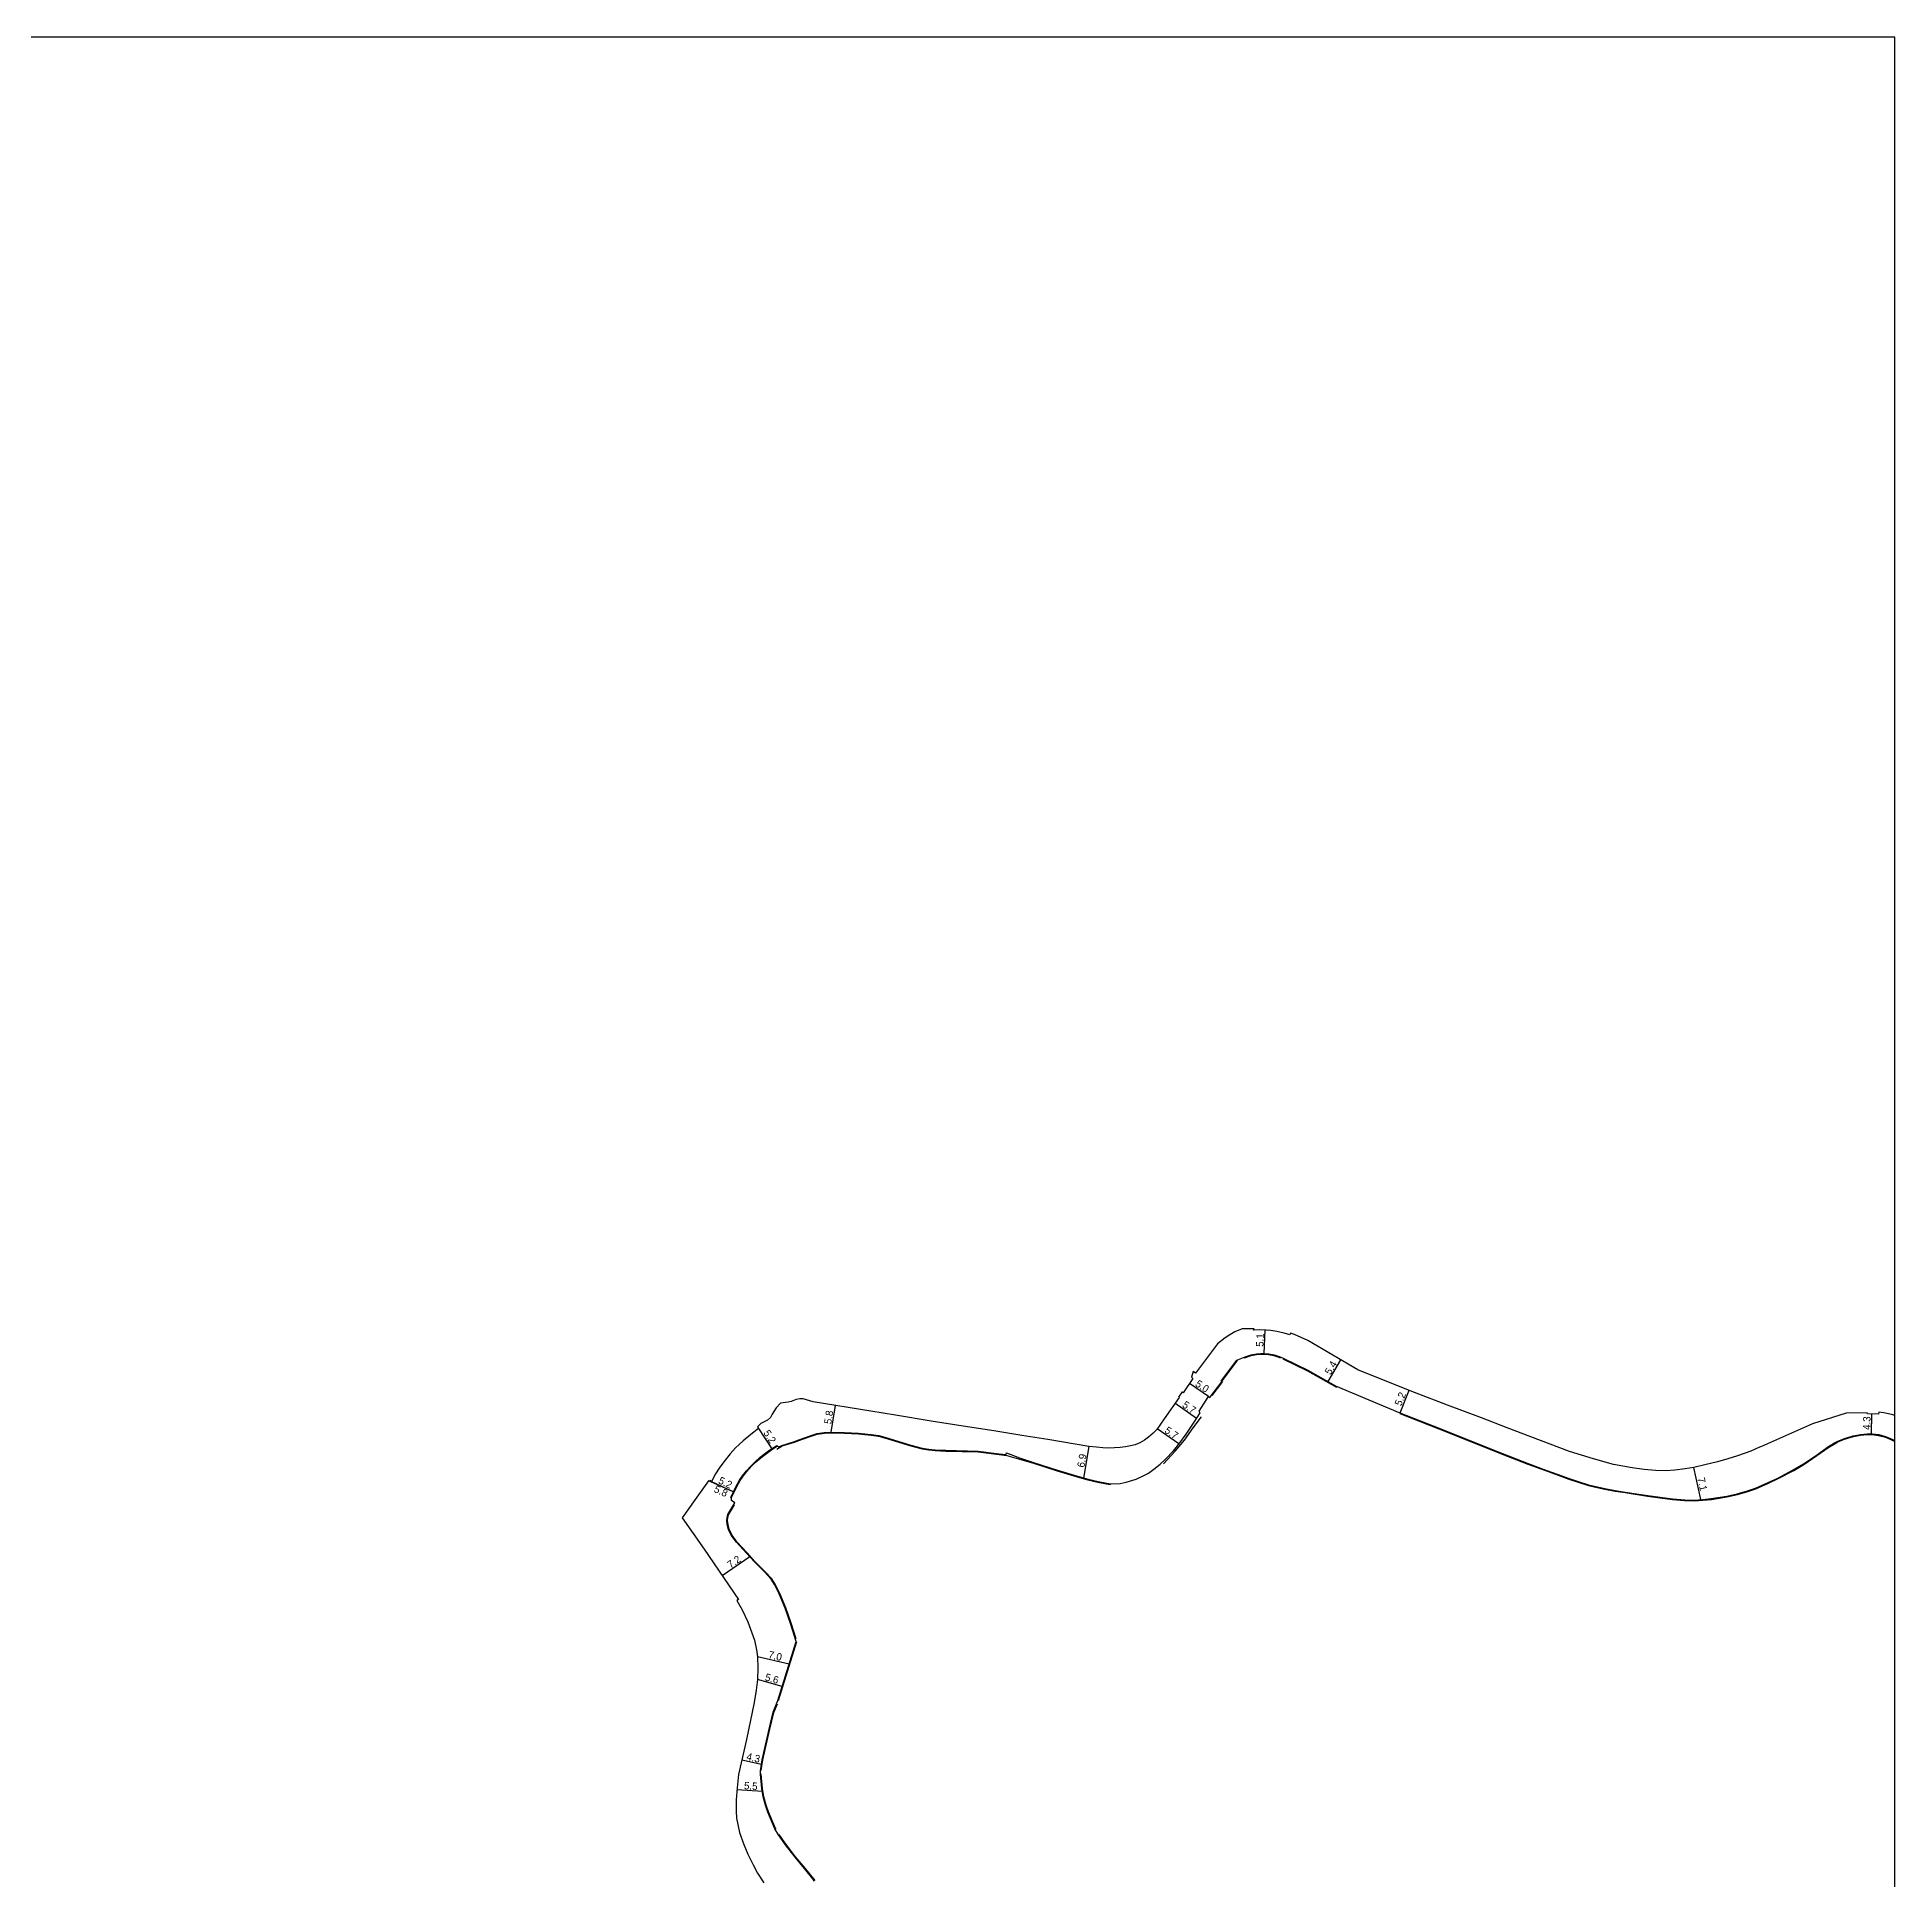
# Model space of a CAD drawing. Header units: metres. Extents: x -25600 to -24000, y -96000 to -93600.
# Drawn here: x -24400 to -24000, y -93997 to -93600 of the extents above; entities that cross this region are included whole.
import ezdxf

# ---------------------------------------------------------------- set-up
doc = ezdxf.new("R2010")
doc.units = ezdxf.units.M
doc.header["$LTSCALE"] = 2.5
for name, color, linetype in [('図郭', 7, 'Continuous'), ('幅員', 7, 'Continuous'), ('歩道・分離帯・安全施設', 7, 'Continuous'), ('道路', 7, 'Continuous')]:
    doc.layers.add(name, color=color, linetype=linetype)
doc.styles.get("Standard").update_dxf_attribs({"font": ''})
doc.styles.get('Standard').set_extended_font_data('@MS PGothic')

msp = doc.modelspace()

# ---------------------------------------------------------------- linework, layer by layer
at = {"layer": '図郭'}
msp.add_lwpolyline([(-24800, -94200), (-24000, -94200), (-24000, -93600), (-24800, -93600)], close=True, dxfattribs=at)
at = {"layer": '幅員', "flags": 128}
for points in [[(-24135.77, -93883.5), (-24135.58, -93878.41)], [(-24121.99, -93889.54), (-24119.26, -93884.88)], [(-24147.77, -93892.71), (-24151.9, -93889.93)], [(-24106.55, -93896.26), (-24104.61, -93891.4)], [(-24229.03, -93900.39), (-24228.09, -93894.68)], [(-24150.37, -93897.47), (-24155, -93894.2)], [(-24244.65, -93899.6), (-24241.82, -93904)], [(-24154.14, -93902.95), (-24158.85, -93899.73)], [(-24005.03, -93900.78), (-24004.98, -93896.51)], [(-24174.63, -93910.3), (-24173.48, -93903.52)], [(-24041.8, -93914.95), (-24043.28, -93908)], [(-24250.07, -93913.28), (-24255.41, -93910.91)], [(-24254.78, -93911.05), (-24250.07, -93913.28)], [(-24246.53, -93927.28), (-24252.49, -93931.34)], [(-24238.07, -93950.38), (-24244.91, -93948.79)], [(-24239.56, -93955.21), (-24244.93, -93953.72)], [(-24244.06, -93972.01), (-24248.27, -93971.05)], [(-24243.83, -93977.82), (-24249.33, -93977.47)]]:
    msp.add_lwpolyline(points, dxfattribs=at)
at = {"layer": '歩道・分離帯・安全施設'}
for points in [[(-24140.12, -93884.43), (-24139.85, -93884.32), (-24138.58, -93883.92), (-24137.42, -93883.7), (-24136.52, -93883.64), (-24135.78, -93883.65), (-24134.83, -93883.72), (-24133.7, -93883.94), (-24132.61, -93884.27), (-24132.34, -93884.38)], [(-24144.86, -93889.39), (-24141.54, -93885.01)], [(-24131.76, -93884.62), (-24126.47, -93887.23), (-24120.2, -93890.71)], [(-24146.97, -93892.54), (-24144.68, -93889.54)], [(-24157.46, -93907.26), (-24154.94, -93904.53), (-24152.98, -93902.12), (-24151.06, -93899.47), (-24149.3, -93897.11)], [(-24106.56, -93896.41), (-24098.18, -93899.68), (-24084.55, -93905.16), (-24079.04, -93907.28), (-24075.2, -93908.71), (-24072.51, -93909.7), (-24070.21, -93910.51), (-24068.21, -93911.22), (-24065.99, -93911.88), (-24064.09, -93912.36), (-24062.47, -93912.69), (-24060.23, -93913.1), (-24058.1, -93913.45), (-24053.23, -93914.19), (-24047.91, -93914.91), (-24045.26, -93915.16), (-24043.19, -93915.18), (-24041.32, -93915.08), (-24039.51, -93914.89), (-24036.17, -93914.38), (-24033.88, -93913.83), (-24031.66, -93913.21), (-24029.96, -93912.6), (-24027.19, -93911.4), (-24025.12, -93910.43), (-24021.78, -93908.69), (-24019.57, -93907.37), (-24016.77, -93905.48), (-24014.42, -93903.79), (-24012.88, -93902.85), (-24012.25, -93902.51), (-24010.81, -93901.93), (-24008.93, -93901.35), (-24007.37, -93901.05), (-24005.99, -93900.9), (-24004.85, -93900.94), (-24003.51, -93901.11), (-24002.03, -93901.51), (-24000.88, -93901.98), (-24000, -93902.42)], [(-24250.47, -93914.47), (-24249.44, -93912.3), (-24248.61, -93910.85), (-24247.99, -93909.93), (-24247.17, -93908.86), (-24246.18, -93907.77), (-24245.37, -93906.98), (-24244.2, -93905.96), (-24243.27, -93905.22), (-24242.12, -93904.38), (-24240.71, -93903.47)], [(-24240.72, -93904.05), (-24239.61, -93903.4), (-24236.9, -93902.58), (-24235.98, -93902.2), (-24233.53, -93901.33), (-24232.04, -93900.88), (-24230.49, -93900.62), (-24229, -93900.54), (-24226.14, -93900.65), (-24223.18, -93900.79), (-24220.41, -93901.05), (-24218.83, -93901.31), (-24217.52, -93901.64), (-24211.89, -93903.39), (-24209.44, -93904.01), (-24208.03, -93904.24), (-24206.67, -93904.38), (-24204.31, -93904.48), (-24197.39, -93904.68), (-24192.88, -93905.21), (-24191.21, -93905.43)], [(-24191.21, -93905.43), (-24188.72, -93906.19), (-24185.49, -93907.11), (-24180.38, -93908.73), (-24176.07, -93910.05), (-24173.76, -93910.69), (-24171.59, -93911.2), (-24169.72, -93911.55), (-24168.87, -93911.66)], [(-24236.59, -93944.9), (-24237.62, -93941.59), (-24238.82, -93938.26), (-24240.08, -93935.18), (-24241.09, -93933.17), (-24241.84, -93932.01), (-24243.22, -93930.49), (-24245.44, -93928.24), (-24247.14, -93926.4), (-24249.34, -93924.03), (-24250.42, -93922.54), (-24251, -93921.31), (-24251.24, -93920.32), (-24251.33, -93919.47), (-24251.3, -93918.87), (-24251.17, -93918.19), (-24249.86, -93916.09)], [(-24240.34, -93958.24), (-24236.4, -93945.5)], [(-24244.12, -93973.29), (-24243.74, -93970.97), (-24243.06, -93967.85), (-24242.23, -93964.39), (-24241.36, -93960.8), (-24240.6, -93958.9)], [(-24240.9, -93985.93), (-24241.01, -93985.75), (-24242.56, -93982.2), (-24243.02, -93980.72), (-24243.5, -93978.95), (-24243.79, -93977.14), (-24244.12, -93974.07), (-24244.12, -93974.01)], [(-24232.47, -93996.99), (-24234.64, -93994.31), (-24236.69, -93991.84), (-24238.73, -93989.2), (-24240.21, -93987.05)]]:
    msp.add_lwpolyline(points, dxfattribs=at)
at = {"layer": '道路'}
for points in [[(-24000, -93896.82), (-24000.43, -93896.66), (-24001.34, -93896.46), (-24002.37, -93896.25), (-24003.44, -93896.12), (-24003.5, -93896.53), (-24005.9, -93896.5), (-24005.97, -93896.25), (-24010.48, -93896.33), (-24017.7, -93898.61), (-24028.7, -93903.48), (-24029.16, -93903.67), (-24030.99, -93904.5), (-24033.9, -93905.54), (-24035.95, -93906.16), (-24038.2, -93906.8), (-24040.91, -93907.49), (-24043.29, -93908), (-24045.18, -93908.32), (-24047.34, -93908.6), (-24049.29, -93908.75), (-24051.52, -93908.68), (-24053.97, -93908.49), (-24056.56, -93908.11), (-24060.58, -93907.36), (-24064.86, -93906.2), (-24070.03, -93904.62), (-24078.39, -93901.4), (-24083.45, -93899.51), (-24089.02, -93897.37), (-24096.31, -93894.58), (-24103.46, -93891.86), (-24112.62, -93888.19), (-24115.63, -93887.01), (-24126.43, -93880.68), (-24129.25, -93879.37), (-24130.12, -93879.12), (-24130.24, -93879.47), (-24131.51, -93879.09), (-24133.05, -93878.75), (-24134.36, -93878.51), (-24135.38, -93878.42), (-24136.77, -93878.37), (-24138.09, -93878.45), (-24137.97, -93878.14), (-24140.56, -93878.19), (-24142.12, -93878.82), (-24143.16, -93879.44), (-24144.19, -93880.13), (-24145.86, -93881.39), (-24150.57, -93887.73), (-24151.08, -93887.39), (-24151.44, -93888.57), (-24151.18, -93888.86), (-24153.27, -93891.97), (-24153.47, -93891.7), (-24154.24, -93892.86), (-24154.11, -93892.95)], [(-24141.65, -93884.9), (-24139.9, -93884.17), (-24138.62, -93883.78), (-24137.44, -93883.55), (-24136.52, -93883.49), (-24135.77, -93883.5), (-24134.81, -93883.58), (-24133.66, -93883.79), (-24132.56, -93884.13), (-24131.7, -93884.49), (-24126.4, -93887.1), (-24120.41, -93890.42), (-24113.26, -93893.47), (-24106.57, -93896.25), (-24098.13, -93899.54), (-24084.5, -93905.02), (-24078.98, -93907.14), (-24075.15, -93908.57), (-24072.46, -93909.56), (-24070.16, -93910.37), (-24068.16, -93911.08), (-24065.95, -93911.74), (-24064.06, -93912.22), (-24062.44, -93912.54), (-24060.21, -93912.95), (-24058.08, -93913.31), (-24053.21, -93914.04), (-24047.89, -93914.76), (-24045.25, -93915.01), (-24043.19, -93915.03), (-24041.33, -93914.93), (-24039.53, -93914.74), (-24036.2, -93914.23), (-24033.92, -93913.68), (-24031.71, -93913.07), (-24030.01, -93912.46), (-24027.25, -93911.26), (-24025.19, -93910.3), (-24021.86, -93908.56), (-24019.65, -93907.25), (-24016.85, -93905.35), (-24014.5, -93903.67), (-24012.96, -93902.72), (-24012.31, -93902.37), (-24010.86, -93901.79), (-24008.97, -93901.2), (-24007.39, -93900.9), (-24005.99, -93900.75), (-24004.84, -93900.79), (-24003.48, -93900.96), (-24001.98, -93901.37), (-24000.82, -93901.85), (-24000, -93902.25)], [(-24232.82, -93997.08), (-24232.68, -93996.97), (-24234.75, -93994.4), (-24236.81, -93991.94), (-24238.85, -93989.28), (-24240.34, -93987.14), (-24241.14, -93985.82), (-24242.7, -93982.25), (-24243.17, -93980.76), (-24243.65, -93978.98), (-24243.94, -93977.16), (-24244.27, -93974.08), (-24244.27, -93973.33), (-24243.89, -93970.95), (-24243.2, -93967.81), (-24242.37, -93964.36), (-24241.51, -93960.75), (-24240.5, -93958.24), (-24236.56, -93945.5), (-24237.76, -93941.64), (-24238.96, -93938.32), (-24240.21, -93935.24), (-24241.22, -93933.24), (-24241.96, -93932.1), (-24243.32, -93930.59), (-24245.55, -93928.34), (-24247.25, -93926.5), (-24249.45, -93924.12), (-24250.55, -93922.61), (-24251.14, -93921.36), (-24251.39, -93920.34), (-24251.48, -93919.47), (-24251.45, -93918.85), (-24251.31, -93918.14), (-24249.76, -93915.65), (-24250.47, -93915.17), (-24250.5, -93914.59), (-24250.66, -93914.52), (-24249.57, -93912.23), (-24248.74, -93910.77), (-24248.12, -93909.84), (-24247.28, -93908.76), (-24246.29, -93907.67), (-24245.47, -93906.87), (-24244.29, -93905.84), (-24243.36, -93905.1), (-24242.21, -93904.25), (-24240.7, -93903.28), (-24240.29, -93903.61), (-24239.66, -93903.26), (-24236.95, -93902.44), (-24236.03, -93902.06), (-24233.57, -93901.18), (-24232.08, -93900.74), (-24230.51, -93900.47), (-24229, -93900.39), (-24226.14, -93900.5), (-24223.16, -93900.64), (-24220.39, -93900.9), (-24218.8, -93901.17), (-24217.48, -93901.5), (-24211.85, -93903.25), (-24209.41, -93903.87), (-24208.01, -93904.09), (-24206.66, -93904.23), (-24204.31, -93904.33), (-24197.38, -93904.53), (-24192.87, -93905.06), (-24191.34, -93905.26), (-24191.3, -93904.86), (-24188.51, -93905.95), (-24185.44, -93906.97), (-24180.33, -93908.59), (-24176.02, -93909.91), (-24173.73, -93910.55), (-24171.56, -93911.06), (-24169.7, -93911.41), (-24168.76, -93911.53), (-24166.84, -93911.47), (-24165.48, -93911.18), (-24163.34, -93910.53), (-24161.97, -93909.89), (-24160.73, -93909.22), (-24159.59, -93908.42), (-24158.21, -93907.3), (-24157.05, -93906.27), (-24155.34, -93904.43), (-24153.97, -93902.74), (-24152.56, -93900.82), (-24150.87, -93898.24), (-24149.59, -93896.25), (-24149.83, -93895.93), (-24147.77, -93892.71), (-24147.49, -93892.96), (-24144.89, -93889.56), (-24145.07, -93889.41), (-24141.66, -93884.92)], [(-24232.91, -93893.9), (-24235.06, -93893.26), (-24235.79, -93893.26), (-24236.56, -93893.38), (-24237.65, -93893.83), (-24238.27, -93893.97), (-24239.93, -93894.18), (-24240.9, -93895.18), (-24241.76, -93896.52), (-24242.06, -93897.25), (-24242.76, -93897.87), (-24244.16, -93898.53), (-24244.9, -93899.28), (-24244.65, -93899.6), (-24246.33, -93900.89), (-24247.98, -93902.27), (-24248.87, -93903.05), (-24249.61, -93903.78), (-24250.77, -93905.1), (-24252.12, -93906.83), (-24253.12, -93908.16), (-24253.91, -93909.43), (-24254.78, -93911.05), (-24255.1, -93910.8), (-24255.22, -93911), (-24255.41, -93910.91), (-24258.31, -93914.92), (-24261.12, -93918.84), (-24256.4, -93925.61), (-24249.02, -93936.43), (-24249.37, -93936.67), (-24248.23, -93938.69), (-24246.96, -93941.28), (-24245.53, -93945.21), (-24245.09, -93947.27), (-24244.91, -93948.79), (-24244.84, -93951.28), (-24244.93, -93953.72), (-24245.17, -93956.01), (-24245.58, -93958.65), (-24247.26, -93966.61), (-24248.98, -93974.14), (-24249.3, -93977.04), (-24249.46, -93979.58), (-24249.5, -93982.07), (-24249.4, -93983.58), (-24248.77, -93986.6), (-24247.85, -93989.25), (-24246.98, -93991.31), (-24245.83, -93993.62), (-24244.91, -93995.42), (-24243.56, -93997.51)], [(-24154.11, -93892.95), (-24157.35, -93897.53), (-24158.93, -93899.85), (-24159.7, -93900.67), (-24160.67, -93901.52), (-24161.59, -93902.18), (-24162.6, -93902.74), (-24163.58, -93903.12), (-24164.58, -93903.4), (-24165.64, -93903.59), (-24166.78, -93903.75), (-24168.01, -93903.82), (-24169.35, -93903.84), (-24170.52, -93903.8), (-24171.91, -93903.68), (-24173.53, -93903.51), (-24182.4, -93902), (-24187.95, -93901.11), (-24194.01, -93900.1), (-24200.64, -93899.15), (-24207.53, -93898.02), (-24215.2, -93896.77), (-24220.48, -93895.93), (-24232.91, -93893.9)]]:
    msp.add_lwpolyline(points, dxfattribs=at)

# ---------------------------------------------------------------- texts
at = {"layer": '幅員'}
for s, rotation, p in [('5.1', 87.8798, (-24135.97, -93882.07)), ('5.4', 59.6325, (-24121.5, -93888.21)), ('5.0', 326.1555, (-24150.78, -93890.39)), ('5.2', 68.2152, (-24106.29, -93894.92)), ('5.8', 80.7057, (-24229.01, -93898.77)), ('5.7', 324.7701, (-24153.58, -93894.9)), ('5.2', 302.7965, (-24243.72, -93900.59)), ('5.7', 325.6339, (-24157.4, -93900.41)), ('4.3', 89.253, (-24005.27, -93899.94)), ('6.9', 80.3396, (-24174.51, -93908.12)), ('5.8', 336.1529, (-24254.42, -93913.26)), ('5.2', 334.663, (-24253.47, -93911.39)), ('7.1', 281.9956, (-24042.53, -93910.34)), ('7.2', 34.3145, (-24250.7, -93929.82)), ('7.0', 346.9257, (-24242.68, -93949.05)), ('5.6', 344.4647, (-24243.41, -93953.88)), ('4.3', 347.1826, (-24247.38, -93970.99)), ('5.5', 356.3066, (-24247.84, -93977.31))]:
    msp.add_text(s, height=1.6, rotation=rotation, dxfattribs=at).set_placement(p)

doc.saveas('drawing.dxf')
